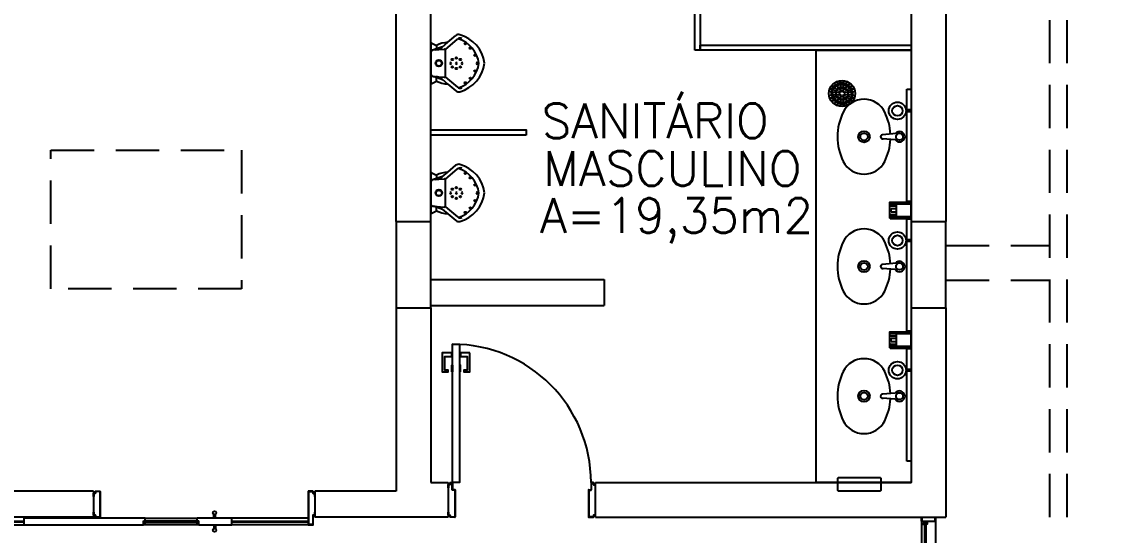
# Model space of a CAD drawing. Header units: millimetres. Extents: x 2128 to 2646, y 1972 to 2207.
# Drawn here: x 2480.07 to 2486.36, y 2040.96 to 2043.93 of the extents above; entities that cross this region are included whole.
import ezdxf

# ---------------------------------------------------------------- set-up
doc = ezdxf.new("R2010")
doc.units = ezdxf.units.MM
doc.linetypes.add('HIDDEN', pattern=[0.375, 0.25, -0.125])
for name, color, linetype in [('AR-ALV', 2, 'Continuous'), ('AR-DIVISÓRIAS', 230, 'Continuous'), ('AR-ESQ', 1, 'Continuous'), ('AR-ESTC', 3, 'Continuous'), ('AR-LOUCAS', 2, 'Continuous'), ('AR-PROJ', 1, 'HIDDEN'), ('ar-talude', 1, 'Continuous'), ('AR-WC', 7, 'Continuous'), ('BC-CUBA', 1, 'Continuous'), ('BGR- VISTA', 12, 'Continuous'), ('DT-ESQ-BAGUETE-C', 1, 'Continuous'), ('DT-ESQ-MARCO-V', 1, 'Continuous'), ('DT-ESQ-PERFIL U-C', 2, 'Continuous'), ('DT-ESQ-VIDRO-C', 2, 'Continuous'), ('DT-TXTMOD', 1, 'Continuous'), ('DV- VISTA', 2, 'Continuous'), ('DV-TEXTO', 2, 'Continuous'), ('HE_TIGRECAD', 253, 'Continuous'), ('maçaneta', 1, 'Continuous'), ('mov', 1, 'Continuous'), ('PM-PERFIL U-C', 2, 'Continuous'), ('PM-V', 1, 'Continuous'), ('PM-VIDRO', 2, 'Continuous'), ('pm1', 2, 'Continuous'), ('TEXTO', 2, 'Continuous'), ('WC1', 1, 'Continuous'), ('WC2', 1, 'Continuous'), ('Área', 2, 'Continuous')]:
    doc.layers.add(name, color=color, linetype=linetype)
doc.styles.add('S10', font='simplex.shx', dxfattribs={"height": 0.1})
doc.styles.add('S12', font='simplex.shx', dxfattribs={"width": 1.1, "height": 0.12})
doc.styles.add('UNB-100', font='simplex.shx', dxfattribs={"height": 0.2})

# ---------------------------------------------------------------- blocks, each defined once
blk = doc.blocks.new('CUBA-01P')
at = {"layer": 'WC1'}
blk.add_circle((-0.15, -0.08), 0.05, dxfattribs=at)
for centre, radius, start, end in [((0, -0.4404), 0.3205, 92.82256, 116.40535), ((0, -0.4404), 0.3205, 63.59465, 87.24236), ((-0.0831, -0.273), 0.1336, 116.40535, 243.59465), ((0.0831, -0.273), 0.1336, 296.40535, 63.59465), ((0, -0.1056), 0.3205, 243.59465, 296.40535)]:
    blk.add_arc(centre, radius, start, end, dxfattribs=at)
at = {"layer": 'WC2'}
for p, q in [((-0.1548, 0), (-0.1548, -0.0303)), ((-0.1448, 0), (-0.1448, -0.0303)), ((-0.02, -0.068), (-0.0118, -0.1652)), ((0.02, -0.068), (0.0118, -0.1652))]:
    blk.add_line(p, q, dxfattribs=at)
for centre, radius in [((-0.15, -0.08), 0.03), ((0, -0.068), 0.02), ((0, -0.273), 0.033), ((0, -0.273), 0.0212)]:
    blk.add_circle(centre, radius, dxfattribs=at)
for centre, radius, start, end in [((0.0002, -0.0678), 0.03, 306.40129, 232.67059), ((0.0002, -0.1652), 0.012, 180, 10.12053)]:
    blk.add_arc(centre, radius, start, end, dxfattribs=at)
blk = doc.blocks.new('BGR19')
at = {"layer": 'BGR- VISTA'}
blk.add_lwpolyline([(0, 0.55), (2.5, 0.55), (2.5, 0), (0, 0)], close=True, dxfattribs=at)
at = {"layer": 'BC-CUBA', "rotation": 180}
for p in [(0.5, 0), (1.25, 0), (2, 0)]:
    blk.add_blockref('CUBA-01P', p, dxfattribs=at)
blk = doc.blocks.new('DV4')
at = {"layer": 'DV- VISTA'}
blk.add_lwpolyline([(0.03, 0), (0.03, -1.22), (0, -1.22), (0, 0)], close=True, dxfattribs=at)
at = {"layer": 'DV-TEXTO', "style": 'S12'}
for tag, p, flags in [('ACABAMENTO', (0.3815, -0.3084), 3), ('CANTONEIRA', (0.5815, -0.3084), 3), ('DIVISÓRIA', (-0.0185, -0.3084), 2), ('TAMANHO', (0.1815, -0.3084), 3)]:
    blk.add_attdef(tag, p, '', height=0.12, rotation=90, dxfattribs=dict(at, flags=flags))
blk = doc.blocks.new('DV9')
at = {"layer": 'DV- VISTA'}
blk.add_lwpolyline([(0.27, -0.03), (0, -0.03), (0, 0), (0.27, 0)], close=True, dxfattribs=at)
at = {"layer": 'DV-TEXTO', "style": 'S12'}
for tag, p, flags in [('DIVISÓRIA', (0.0161, 0.0342), 2), ('TAMANHO', (0.0161, -0.1658), 3), ('ACABAMENTO', (0.0161, -0.3658), 3), ('CANTONEIRA', (0.0161, -0.5658), 3)]:
    blk.add_attdef(tag, p, '', height=0.12, dxfattribs=dict(at, flags=flags))
blk = doc.blocks.new('EF146A-P')
at = {"layer": 'DT-ESQ-BAGUETE-C', "ltscale": 0.1}
for points in [[(0.039, 0.05), (0.0255, 0.05), (0.0255, 0.0515), (0.039, 0.0515), (0.039, 0.0635), (0.0255, 0.0635), (0.0255, 0.065), (0.039, 0.065, -0.414214), (0.0405, 0.0635), (0.0405, 0.0515, -0.414214)], [(1.061, 0.05), (1.0745, 0.05), (1.0745, 0.0515), (1.061, 0.0515), (1.061, 0.0635), (1.0745, 0.0635), (1.0745, 0.065), (1.061, 0.065, 0.414214), (1.0595, 0.0635), (1.0595, 0.0515, 0.414214)], [(1.139, 0.05), (1.1255, 0.05), (1.1255, 0.0515), (1.139, 0.0515), (1.139, 0.0635), (1.1255, 0.0635), (1.1255, 0.065), (1.139, 0.065, -0.414214), (1.1405, 0.0635), (1.1405, 0.0515, -0.414214)], [(2.161, 0.05), (2.1745, 0.05), (2.1745, 0.0515), (2.161, 0.0515), (2.161, 0.0635), (2.1745, 0.0635), (2.1745, 0.065), (2.161, 0.065, 0.414214), (2.1595, 0.0635), (2.1595, 0.0515, 0.414214)]]:
    blk.add_lwpolyline(points, format="xyb", close=True, dxfattribs=at)
at = {"layer": 'DT-ESQ-MARCO-V', "ltscale": 0.1}
for p, q in [((2.1765, 0.065), (0.0235, 0.065)), ((2.1765, -0.015), (0.0235, -0.015))]:
    blk.add_line(p, q, dxfattribs=at)
at = {"layer": 'DT-ESQ-PERFIL U-C', "ltscale": 0.1}
for points in [[(0.025, 0.0345), (0.025, 0.0345, 0.414214), (0.0235, 0.033), (0.0235, -0.0135), (0.0015, -0.0135), (0.0015, 0), (0, 0), (0, -0.0135, 0.414214), (0.0015, -0.015), (0.0235, -0.015, 0.414214), (0.025, -0.0135), (0.025, 0.033), (0.0385, 0.033, 1), (0.0385, 0.036), (0.025, 0.036), (0.025, 0.0635, 0.414214), (0.0235, 0.065), (0.0015, 0.065, 0.414214), (0, 0.0635), (0, 0.05), (0.0015, 0.05), (0.0015, 0.0635), (0.0235, 0.0635), (0.0235, 0.036, 0.414214), (0.025, 0.0345), (0.0385, 0.0345)], [(1.075, 0.0345), (1.075, 0.0345, -0.414214), (1.0765, 0.033), (1.0765, -0.0135), (1.0985, -0.0135), (1.0985, 0), (1.1, 0), (1.1, -0.0135, -0.414214), (1.0985, -0.015), (1.0765, -0.015, -0.414214), (1.075, -0.0135), (1.075, 0.033), (1.0615, 0.033, -1), (1.0615, 0.036), (1.075, 0.036), (1.075, 0.0635, -0.414214), (1.0765, 0.065), (1.0985, 0.065, -0.414214), (1.1, 0.0635), (1.1, 0.05), (1.0985, 0.05), (1.0985, 0.0635), (1.0765, 0.0635), (1.0765, 0.036, -0.414214), (1.075, 0.0345), (1.0615, 0.0345)], [(1.125, 0.0345), (1.125, 0.0345, 0.414214), (1.1235, 0.033), (1.1235, -0.0135), (1.1015, -0.0135), (1.1015, 0), (1.1, 0), (1.1, -0.0135, 0.414214), (1.1015, -0.015), (1.1235, -0.015, 0.414214), (1.125, -0.0135), (1.125, 0.033), (1.1385, 0.033, 1), (1.1385, 0.036), (1.125, 0.036), (1.125, 0.0635, 0.414214), (1.1235, 0.065), (1.1015, 0.065, 0.414214), (1.1, 0.0635), (1.1, 0.05), (1.1015, 0.05), (1.1015, 0.0635), (1.1235, 0.0635), (1.1235, 0.036, 0.414214), (1.125, 0.0345), (1.1385, 0.0345)], [(2.175, 0.0345), (2.175, 0.0345, -0.414214), (2.1765, 0.033), (2.1765, -0.0135), (2.1985, -0.0135), (2.1985, 0), (2.2, 0), (2.2, -0.0135, -0.414214), (2.1985, -0.015), (2.1765, -0.015, -0.414214), (2.175, -0.0135), (2.175, 0.033), (2.1615, 0.033, -1), (2.1615, 0.036), (2.175, 0.036), (2.175, 0.0635, -0.414214), (2.1765, 0.065), (2.1985, 0.065, -0.414214), (2.2, 0.0635), (2.2, 0.05), (2.1985, 0.05), (2.1985, 0.0635), (2.1765, 0.0635), (2.1765, 0.036, -0.414214), (2.175, 0.0345), (2.1615, 0.0345)]]:
    blk.add_lwpolyline(points, format="xyb", dxfattribs=at)
at = {"layer": 'DT-ESQ-VIDRO-C', "ltscale": 0.1}
for points in [[(1.073, 0.048), (0.027, 0.048), (0.027, 0.038), (1.073, 0.038), (1.073, 0.048)], [(1.127, 0.048), (1.127, 0.038), (2.173, 0.038), (2.173, 0.048), (1.127, 0.048)]]:
    blk.add_lwpolyline(points, dxfattribs=at)
at = {"layer": 'DT-TXTMOD', "ltscale": 0.1, "style": 'S10', "flags": 3}
blk.add_attdef('EF146A', (0.0242, -0.155), '', height=0.1, dxfattribs=at)
blk = doc.blocks.new('SBSPRAY-P')
at = {"layer": 'WC1'}
for p, q in [((-0.0444, 0), (0.0444, 0)), ((-0.0469, -0.122), (-0.0469, -0.0025)), ((-0.0376, -0.0025), (-0.0376, -0.122)), ((0.0376, -0.122), (0.0376, -0.0025)), ((0.0376, -0.0025), (0.0376, -0.122)), ((0.0469, -0.122), (0.0469, -0.0025)), ((-0.0444, -0.1245), (0.0444, -0.1245)), ((-0.0376, -0.0861), (0.0376, -0.0861))]:
    blk.add_line(p, q, dxfattribs=at)
for centre, start, end in [((-0.0444, -0.0025), 90, 180), ((0.0444, -0.0025), 0, 90), ((-0.0351, -0.0025), 90, 180), ((0.0351, -0.0025), 0, 90), ((-0.0444, -0.122), 180, 270), ((-0.0351, -0.122), 180, 270), ((0.0351, -0.122), 270, 360), ((0.0444, -0.122), 270, 0)]:
    blk.add_arc(centre, 0.0025, start, end, dxfattribs=at)
at = {"layer": 'WC2'}
for p, q in [((-0.0247, -0.1245), (-0.0247, -0.0861)), ((-0.0096, -0.1161), (-0.0096, -0.0861)), ((-0.0096, -0.1161), (0.0096, -0.1161)), ((0.0096, -0.1161), (0.0096, -0.0861)), ((0.0247, -0.1245), (0.0247, -0.0861))]:
    blk.add_line(p, q, dxfattribs=at)
blk = doc.blocks.new('TLHR-01p')
at = {"layer": 'WC1'}
blk.add_lwpolyline([(-0.117, 0.08), (0.117, 0.08, -0.414214), (0.125, 0.072), (0.125, 0.008, -0.414214), (0.117, 0), (-0.117, 0, -0.414214), (-0.125, 0.008), (-0.125, 0.072, -0.414214)], format="xyb", close=True, dxfattribs=at)
blk = doc.blocks.new('caixasifon')
at = {"layer": 'HE_TIGRECAD'}
for p, q in [((-0.0099, 0.0485), (-0.0141, 0.0643)), ((-0.003, 0.0494), (-0.003, 0.0657)), ((0.003, 0.0494), (0.003, 0.0657)), ((0.0099, 0.0485), (0.0141, 0.0643)), ((-0.0494, 0.003), (-0.0657, 0.003)), ((-0.0485, 0.0099), (-0.0643, 0.0141)), ((-0.0469, 0.0157), (-0.0627, 0.0199)), ((-0.0443, 0.0221), (-0.0584, 0.0303)), ((-0.0413, 0.0273), (-0.0554, 0.0355)), ((-0.0371, 0.0328), (-0.0486, 0.0444)), ((-0.0328, 0.0371), (-0.0444, 0.0486)), ((-0.0283, 0.003), (-0.0414, 0.003)), ((-0.0273, 0.0081), (-0.0394, 0.0131)), ((-0.025, 0.0136), (-0.0371, 0.0186)), ((-0.0273, 0.0413), (-0.0355, 0.0554)), ((-0.0222, 0.0179), (-0.0314, 0.0271)), ((-0.0221, 0.0443), (-0.0303, 0.0584)), ((-0.0179, 0.0222), (-0.0271, 0.0314)), ((-0.0106, 0.003), (-0.0203, 0.003)), ((-0.0157, 0.0469), (-0.0199, 0.0627)), ((-0.0136, 0.025), (-0.0186, 0.0371)), ((-0.0096, 0.0054), (-0.0165, 0.0122)), ((-0.0081, 0.0273), (-0.0131, 0.0394)), ((-0.0054, 0.0096), (-0.0122, 0.0165)), ((-0.003, 0.0283), (-0.003, 0.0414)), ((-0.003, 0.0106), (-0.003, 0.0203)), ((0.003, 0.0283), (0.003, 0.0414)), ((0.003, 0.0106), (0.003, 0.0203)), ((0.0054, 0.0096), (0.0122, 0.0165)), ((0.0081, 0.0273), (0.0131, 0.0394)), ((0.0096, 0.0054), (0.0165, 0.0122)), ((0.0106, 0.003), (0.0203, 0.003)), ((0.0136, 0.025), (0.0186, 0.0371)), ((0.0157, 0.0469), (0.0199, 0.0627)), ((0.0179, 0.0222), (0.0271, 0.0314)), ((0.0221, 0.0443), (0.0303, 0.0584)), ((0.0222, 0.0179), (0.0314, 0.0271)), ((0.025, 0.0136), (0.0371, 0.0186)), ((0.0273, 0.0413), (0.0355, 0.0554)), ((0.0273, 0.0081), (0.0394, 0.0131)), ((0.0283, 0.003), (0.0414, 0.003)), ((0.0328, 0.0371), (0.0444, 0.0486)), ((0.0371, 0.0328), (0.0486, 0.0444)), ((0.0413, 0.0273), (0.0554, 0.0355)), ((0.0443, 0.0221), (0.0584, 0.0303)), ((0.0469, 0.0157), (0.0627, 0.0199)), ((0.0485, 0.0099), (0.0643, 0.0141)), ((0.0494, 0.003), (0.0657, 0.003)), ((-0.0494, -0.003), (-0.0657, -0.003)), ((-0.0485, -0.0099), (-0.0643, -0.0141)), ((-0.0469, -0.0157), (-0.0627, -0.0199)), ((-0.0443, -0.0221), (-0.0584, -0.0303)), ((-0.0413, -0.0273), (-0.0554, -0.0355)), ((-0.0371, -0.0328), (-0.0486, -0.0444)), ((-0.0328, -0.0371), (-0.0444, -0.0486)), ((-0.0283, -0.003), (-0.0414, -0.003)), ((-0.0273, -0.0081), (-0.0394, -0.0131)), ((-0.025, -0.0136), (-0.0371, -0.0186)), ((-0.0273, -0.0413), (-0.0355, -0.0554)), ((-0.0222, -0.0179), (-0.0314, -0.0271)), ((-0.0221, -0.0443), (-0.0303, -0.0584)), ((-0.0179, -0.0222), (-0.0271, -0.0314)), ((-0.0106, -0.003), (-0.0203, -0.003)), ((-0.0157, -0.0469), (-0.0199, -0.0627)), ((-0.0136, -0.025), (-0.0186, -0.0371)), ((-0.0096, -0.0054), (-0.0165, -0.0122)), ((-0.0099, -0.0485), (-0.0141, -0.0643)), ((-0.0081, -0.0273), (-0.0131, -0.0394)), ((-0.0054, -0.0096), (-0.0122, -0.0165)), ((-0.003, -0.0106), (-0.003, -0.0203)), ((-0.003, -0.0283), (-0.003, -0.0414)), ((-0.003, -0.0494), (-0.003, -0.0657)), ((0.003, -0.0106), (0.003, -0.0203)), ((0.003, -0.0283), (0.003, -0.0414)), ((0.003, -0.0494), (0.003, -0.0657)), ((0.0054, -0.0096), (0.0122, -0.0165)), ((0.0081, -0.0273), (0.0131, -0.0394)), ((0.0096, -0.0054), (0.0165, -0.0122)), ((0.0099, -0.0485), (0.0141, -0.0643)), ((0.0106, -0.003), (0.0203, -0.003)), ((0.0136, -0.025), (0.0186, -0.0371)), ((0.0157, -0.0469), (0.0199, -0.0627)), ((0.0179, -0.0222), (0.0271, -0.0314)), ((0.0221, -0.0443), (0.0303, -0.0584)), ((0.0222, -0.0179), (0.0314, -0.0271)), ((0.025, -0.0136), (0.0371, -0.0186)), ((0.0273, -0.0081), (0.0394, -0.0131)), ((0.0273, -0.0413), (0.0355, -0.0554)), ((0.0283, -0.003), (0.0414, -0.003)), ((0.0328, -0.0371), (0.0444, -0.0486)), ((0.0371, -0.0328), (0.0486, -0.0444)), ((0.0413, -0.0273), (0.0554, -0.0355)), ((0.0443, -0.0221), (0.0584, -0.0303)), ((0.0469, -0.0157), (0.0627, -0.0199)), ((0.0485, -0.0099), (0.0643, -0.0141)), ((0.0494, -0.003), (0.0657, -0.003))]:
    blk.add_line(p, q, dxfattribs=at)
blk.add_circle((0, 0), 0.0755, dxfattribs=at)
for radius, start, end in [(0.0658, 92.61318, 102.38682), (0.0658, 77.61318, 87.38682), (0.0658, 167.61318, 177.38682), (0.0658, 152.61318, 162.38682), (0.0658, 137.61318, 147.38682), (0.0495, 168.4746, 176.5254), (0.0495, 153.4746, 161.5254), (0.0658, 122.61318, 132.38682), (0.0415, 161.64548, 175.85452), (0.0495, 138.4746, 146.5254), (0.0415, 139.14548, 153.35452), (0.0495, 123.4746, 131.5254), (0.0658, 107.61318, 117.38682), (0.0285, 163.54233, 173.95767), (0.0415, 116.64548, 130.85452), (0.0285, 141.04233, 151.45767), (0.0495, 108.4746, 116.5254), (0.0205, 143.41497, 171.58503), (0.0285, 118.54233, 128.95767), (0.0415, 94.14548, 108.35452), (0.0205, 98.41497, 126.58503), (0.011, 150.82662, 164.17338), (0.0495, 93.4746, 101.5254), (0.0285, 96.04233, 106.45767), (0.011, 105.82662, 119.17338), (0.0495, 78.4746, 86.5254), (0.0415, 71.64548, 85.85452), (0.0285, 73.54233, 83.95767), (0.0205, 53.41497, 81.58503), (0.011, 60.82662, 74.17338), (0.011, 15.82662, 29.17338), (0.0285, 51.04233, 61.45767), (0.0495, 63.4746, 71.5254), (0.0205, 8.41497, 36.58503), (0.0415, 49.14548, 63.35452), (0.0658, 62.61318, 72.38682), (0.0285, 28.54233, 38.95767), (0.0495, 48.4746, 56.5254), (0.0285, 6.04233, 16.45767), (0.0415, 26.64548, 40.85452), (0.0658, 47.61318, 57.38682), (0.0495, 33.4746, 41.5254), (0.0415, 4.14548, 18.35452), (0.0495, 18.4746, 26.5254), (0.0495, 3.4746, 11.5254), (0.0658, 32.61318, 42.38682), (0.0658, 17.61318, 27.38682), (0.0658, 2.61318, 12.38682), (0.0658, 182.61318, 192.38682), (0.0658, 197.61318, 207.38682), (0.0658, 212.61318, 222.38682), (0.0495, 183.4746, 191.5254), (0.0495, 198.4746, 206.5254), (0.0658, 227.61318, 237.38682), (0.0415, 184.14548, 198.35452), (0.0495, 213.4746, 221.5254), (0.0415, 206.64548, 220.85452), (0.0495, 228.4746, 236.5254), (0.0658, 242.61318, 252.38682), (0.0285, 186.04233, 196.45767), (0.0415, 229.14548, 243.35452), (0.0285, 208.54233, 218.95767), (0.0495, 243.4746, 251.5254), (0.0205, 188.41497, 216.58503), (0.0285, 231.04233, 241.45767), (0.0415, 251.64548, 265.85452), (0.0205, 233.41497, 261.58503), (0.011, 195.82662, 209.17338), (0.0495, 258.4746, 266.5254), (0.0285, 253.54233, 263.95767), (0.011, 240.82662, 254.17338), (0.011, 285.82662, 299.17338), (0.0205, 278.41497, 306.58503), (0.0285, 276.04233, 286.45767), (0.0415, 274.14548, 288.35452), (0.0495, 273.4746, 281.5254), (0.011, 330.82662, 344.17338), (0.0285, 298.54233, 308.95767), (0.0495, 288.4746, 296.5254), (0.0205, 323.41497, 351.58503), (0.0415, 296.64548, 310.85452), (0.0658, 287.61318, 297.38682), (0.0285, 321.04233, 331.45767), (0.0285, 343.54233, 353.95767), (0.0495, 303.4746, 311.5254), (0.0415, 319.14548, 333.35452), (0.0658, 302.61318, 312.38682), (0.0495, 318.4746, 326.5254), (0.0415, 341.64548, 355.85452), (0.0495, 333.4746, 341.5254), (0.0495, 348.4746, 356.5254), (0.0658, 317.61318, 327.38682), (0.0658, 332.61318, 342.38682), (0.0658, 347.61318, 357.38682), (0.0658, 257.61318, 267.38682), (0.0658, 272.61318, 282.38682)]:
    blk.add_arc((0, 0), radius, start, end, dxfattribs=at)
blk = doc.blocks.new('MCTR-01p')
at = {"layer": 'WC1'}
for p, q in [((0.1134, 0), (-0.1134, 0)), ((-0.1169, -0.006), (-0.1028, -0.0318)), ((0.1169, -0.006), (0.1028, -0.0318)), ((-0.1209, -0.0973), (-0.16, -0.1436)), ((0.1209, -0.0973), (0.16, -0.1436))]:
    blk.add_line(p, q, dxfattribs=at)
blk.add_circle((0, -0.0459), 0.019, dxfattribs=at)
for centre, radius, start, end in [((-0.1134, -0.004), 0.00402, 90, 208.69931), ((0.1134, -0.004), 0.00402, 331.30069, 90), ((0.0514, -0.1098), 0.1728, 153.16672, 175.85534), ((-0.0514, -0.1098), 0.1728, 4.14466, 26.83328), ((-0.1408, -0.1598), 0.0251, 139.851, 195.77049), ((0.027, -0.1124), 0.1994, 195.77049, 262.23104), ((-0.027, -0.1124), 0.1994, 277.76896, 344.22951), ((0.1408, -0.1598), 0.0251, 344.22951, 40.149)]:
    blk.add_arc(centre, radius, start, end, dxfattribs=at)
at = {"layer": 'WC2'}
for p, q in [((-0.1028, -0.0318), (-0.083, -0.0318)), ((-0.0952, -0.0668), (-0.0769, -0.0144)), ((-0.0769, -0.0144), (-0.0814, -0.0774)), ((0.0769, -0.0144), (0.0814, -0.0774)), ((0.0952, -0.0668), (0.0769, -0.0144)), ((0.1028, -0.0318), (0.083, -0.0318)), ((-0.0801, -0.0849), (-0.1388, -0.1544)), ((-0.0929, -0.0641), (-0.1209, -0.0973)), ((0.0773, -0.0817), (-0.0773, -0.0817)), ((0.0801, -0.0849), (0.1388, -0.1544)), ((0.0929, -0.0641), (0.1209, -0.0973))]:
    blk.add_line(p, q, dxfattribs=at)
for centre, radius in [((0, -0.0459), 0.0162), ((-0.0216, -0.1233), 0.00453), ((0.0216, -0.1233), 0.00453), ((-0.0307, -0.1466), 0.00453), ((-0.0216, -0.17), 0.00453), ((0.0216, -0.17), 0.00453), ((0.0307, -0.1466), 0.00453), ((-0.1131, -0.1987), 0.00453), ((-0.0873, -0.2281), 0.00453), ((-0.0453, -0.2549), 0.00453), ((0.0453, -0.2549), 0.00453), ((0.0873, -0.2281), 0.00453), ((0.1131, -0.1987), 0.00453)]:
    blk.add_circle(centre, radius, dxfattribs=at)
for centre, radius, start, end in [((-0.0573, -0.018), 0.02, 115.52037, 169.58171), ((0.0573, -0.018), 0.02, 10.41829, 64.47963), ((-0.1424, -0.0223), 0.0647, 319.851, 355.98459), ((0.1424, -0.0223), 0.0647, 184.01541, 220.149), ((-0.0773, -0.0776), 0.00402, 175.98459, 270), ((-0.0719, -0.0937), 0.012, 89.35808, 133.3239), ((0, -0.1142), 0.00453, 90, 270), ((0, -0.1142), 0.00453, 270, 90), ((0.0719, -0.0937), 0.012, 46.6761, 90.64192), ((0.0773, -0.0776), 0.00402, 270, 4.01541), ((-0.1204, -0.1699), 0.024, 139.851, 200.63237), ((0.024, -0.1042), 0.1746, 198.27233, 262.11406), ((0, -0.1466), 0.00453, 90, 270), ((0, -0.1791), 0.00453, 90, 270), ((0, -0.1466), 0.00453, 270, 90), ((-0.024, -0.1042), 0.1746, 277.88594, 341.72767), ((0, -0.1791), 0.00453, 270, 90), ((0.1204, -0.1699), 0.024, 339.36763, 40.149), ((0.0001, -0.2664), 0.00453, 91.78316, 268.21684), ((-0.0001, -0.2664), 0.00453, 271.78316, 88.21684)]:
    blk.add_arc(centre, radius, start, end, dxfattribs=at)
blk = doc.blocks.new('DV1')
at = {"layer": 'DV- VISTA'}
blk.add_lwpolyline([(0.03, 0), (0.03, -0.55), (0, -0.55), (0, 0)], close=True, dxfattribs=at)
at = {"layer": 'DV-TEXTO', "style": 'S12'}
for tag, p, flags in [('ACABAMENTO', (0.5897, -0.5266), 3), ('CANTONEIRA', (0.7897, -0.5266), 3), ('DIVISÓRIA', (0.1897, -0.5266), 2), ('TAMANHO', (0.3897, -0.5266), 3)]:
    blk.add_attdef(tag, p, '', height=0.12, rotation=90, dxfattribs=dict(at, flags=flags))
blk = doc.blocks.new('PM3A')
at = {"layer": 'maçaneta'}
for points in [[(0.02, 0.95), (-0.035, 0.95), (-0.035, 0.84), (0, 0.84), (0, 0.85), (-0.02, 0.85), (-0.02, 0.9285, -0.414214), (-0.0185, 0.93), (0.02, 0.93)], [(0.125, 0.95), (0.07, 0.95), (0.07, 0.93), (0.1085, 0.93, -0.414214), (0.11, 0.9285), (0.11, 0.85), (0.09, 0.85), (0.09, 0.84), (0.125, 0.84)]]:
    blk.add_lwpolyline(points, format="xyb", close=True, dxfattribs=at)
for points in [[(0.02, 0.84), (0.02, 0.88), (0.025, 0.88), (0.025, 0.84)], [(0.07, 0.84), (0.07, 0.88), (0.065, 0.88), (0.065, 0.84)]]:
    blk.add_lwpolyline(points, close=True, dxfattribs=at)
at = {"layer": 'mov'}
blk.add_arc((0.025, 0.2), 0.8, 0, 90, dxfattribs=at)
at = {"layer": 'PM-PERFIL U-C'}
for p, q in [((0.0015, 0.19), (0.01, 0.19)), ((0.01, 0.19), (0.01, 0.1985)), ((0.0115, 0.2), (0.0235, 0.2)), ((0.023, 0.198), (0.012, 0.198)), ((0.012, 0.198), (0.012, 0.1895)), ((0.023, 0.1585), (0.023, 0.198)), ((0.025, 0.1985), (0.025, 0.159)), ((0.825, 0.1985), (0.825, 0.159)), ((0.8385, 0.2), (0.8265, 0.2)), ((0.827, 0.1585), (0.827, 0.198)), ((0.827, 0.198), (0.838, 0.198)), ((0.838, 0.198), (0.838, 0.1895)), ((0.84, 0.19), (0.84, 0.1985)), ((0.8485, 0.19), (0.84, 0.19)), ((0, 0.17), (0, 0.1885)), ((0.002, 0.17), (0, 0.17)), ((0.0105, 0.188), (0.002, 0.188)), ((0.002, 0.188), (0.002, 0.17)), ((0.038, 0.157), (0.0245, 0.157)), ((0.0385, 0.159), (0.025, 0.159)), ((0.038, 0.157), (0.038, 0.002)), ((0.04, 0.1575), (0.04, 0.0015)), ((0.81, 0.1575), (0.81, 0.0015)), ((0.8115, 0.159), (0.825, 0.159)), ((0.812, 0.157), (0.8255, 0.157)), ((0.812, 0.157), (0.812, 0.002)), ((0.8395, 0.188), (0.848, 0.188)), ((0.848, 0.188), (0.848, 0.17)), ((0.848, 0.17), (0.85, 0.17)), ((0.85, 0.17), (0.85, 0.1885)), ((0, 0.0115), (0, 0.03)), ((0, 0.03), (0.002, 0.03)), ((0.01, 0.01), (0.0015, 0.01)), ((0.002, 0.03), (0.002, 0.012)), ((0.002, 0.012), (0.0105, 0.012)), ((0.01, 0.0015), (0.01, 0.01)), ((0.0385, 0), (0.0115, 0)), ((0.012, 0.0105), (0.012, 0.002)), ((0.012, 0.002), (0.038, 0.002)), ((0.8115, 0), (0.8385, 0)), ((0.838, 0.002), (0.812, 0.002)), ((0.838, 0.0105), (0.838, 0.002)), ((0.848, 0.012), (0.8395, 0.012)), ((0.84, 0.01), (0.8485, 0.01)), ((0.84, 0.0015), (0.84, 0.01)), ((0.85, 0.03), (0.848, 0.03)), ((0.848, 0.03), (0.848, 0.012)), ((0.85, 0.0115), (0.85, 0.03))]:
    blk.add_line(p, q, dxfattribs=at)
for centre, start, end in [((0.0015, 0.1885), 90, 180), ((0.0115, 0.1985), 90, 180), ((0.0105, 0.1895), 270, 0), ((0.0235, 0.1985), 360, 90), ((0.8265, 0.1985), 90, 180), ((0.8395, 0.1895), 180, 270), ((0.8385, 0.1985), 0, 90), ((0.8485, 0.1885), 0, 90), ((0.0245, 0.1585), 180, 270), ((0.0385, 0.1575), 0, 90), ((0.8115, 0.1575), 90, 180), ((0.8255, 0.1585), 270, 0), ((0.0015, 0.0115), 180, 270), ((0.0115, 0.0015), 180, 270), ((0.0105, 0.0105), 0, 90), ((0.0385, 0.0015), 269.93864, 0), ((0.8115, 0.0015), 180, 270.06136), ((0.8395, 0.0105), 90, 180), ((0.8385, 0.0015), 270, 0), ((0.8485, 0.0115), 270, 0)]:
    blk.add_arc(centre, 0.0015, start, end, dxfattribs=at)
at = {"layer": 'pm1'}
blk.add_lwpolyline([(0.065, 1), (0.065, 0.2), (0.025, 0.2), (0.025, 1)], close=True, dxfattribs=at)
blk = doc.blocks.new('PM10')
at = {"layer": 'DT-ESQ-PERFIL U-C'}
for p, q in [((-0.01, 0.12), (-0.01, 0.1385)), ((-0.0085, 0.14), (0, 0.14)), ((0.0005, 0.138), (-0.008, 0.138)), ((-0.008, 0.138), (-0.008, 0.12)), ((0, 0.14), (0, 0.1485)), ((0.0015, 0.15), (0.0285, 0.15)), ((0.028, 0.148), (0.002, 0.148)), ((0.002, 0.148), (0.002, 0.1395)), ((0.028, 0.148), (0.028, 0.002)), ((0.03, 0.1485), (0.03, 0.0015)), ((1.23, 0.1485), (1.23, -0.0435)), ((1.2585, 0.15), (1.2315, 0.15)), ((1.232, 0.148), (1.232, -0.043)), ((1.232, 0.148), (1.258, 0.148)), ((1.258, 0.148), (1.258, 0.1395)), ((1.2595, 0.138), (1.268, 0.138)), ((1.26, 0.14), (1.26, 0.1485)), ((1.2685, 0.14), (1.26, 0.14)), ((1.268, 0.138), (1.268, 0.12)), ((1.27, 0.12), (1.27, 0.1385)), ((-0.008, 0.12), (-0.01, 0.12)), ((1.268, 0.12), (1.27, 0.12)), ((-0.01, 0.0115), (-0.01, 0.03)), ((-0.01, 0.03), (-0.008, 0.03)), ((0, 0.01), (-0.0085, 0.01)), ((-0.008, 0.03), (-0.008, 0.012)), ((-0.008, 0.012), (0.0005, 0.012)), ((0, 0.0015), (0, 0.01)), ((0.002, 0.0105), (0.002, 0.002)), ((0.002, 0.002), (0.028, 0.002)), ((1.258, 0.0105), (1.258, -0.043)), ((1.268, 0.012), (1.2595, 0.012)), ((1.26, 0.01), (1.2685, 0.01)), ((1.26, -0.0435), (1.26, 0.01)), ((1.27, 0.03), (1.268, 0.03)), ((1.268, 0.03), (1.268, 0.012)), ((1.27, 0.0115), (1.27, 0.03)), ((0.0285, 0), (0.0015, 0)), ((1.2315, -0.045), (1.2585, -0.045)), ((1.258, -0.043), (1.232, -0.043))]:
    blk.add_line(p, q, dxfattribs=at)
for centre, start, end in [((-0.0085, 0.1385), 90, 180), ((0.0015, 0.1485), 90, 180), ((0.0005, 0.1395), 270, 0), ((0.0285, 0.1485), 0, 90), ((1.2315, 0.1485), 90, 180), ((1.2595, 0.1395), 180, 270), ((1.2585, 0.1485), 0, 90), ((1.2685, 0.1385), 0, 90), ((-0.0085, 0.0115), 180, 270), ((0.0015, 0.0015), 180, 270), ((0.0005, 0.0105), 0, 90), ((0.0285, 0.0015), 269.93864, 0), ((1.2595, 0.0105), 90, 180), ((1.2685, 0.0115), 270, 0), ((1.2315, -0.0435), 180, 270.06136), ((1.2585, -0.0435), 270, 0)]:
    blk.add_arc(centre, 0.0015, start, end, dxfattribs=at)
at = {"layer": 'maçaneta'}
for p, q in [((0.685, -0.0025), (0.685, 0.0163)), ((0.695, -0.0025), (0.695, 0.0163)), ((0.6825, -0.0025), (0.6975, -0.0025)), ((0.6825, -0.005), (0.6825, -0.0025)), ((0.6825, -0.045), (0.6825, -0.0475)), ((0.6825, -0.0475), (0.6975, -0.0475)), ((0.685, -0.0475), (0.685, -0.0663)), ((0.695, -0.0475), (0.695, -0.0663)), ((0.6975, -0.005), (0.6975, -0.0025)), ((0.6975, -0.045), (0.6975, -0.0475))]:
    blk.add_line(p, q, dxfattribs=at)
for centre in [(0.69, 0.025), (0.69, -0.075)]:
    blk.add_circle(centre, 0.01, dxfattribs=at)
at = {"layer": 'PM-V'}
for p, q in [((-1.47, -0.045), (-1.47, 0)), ((-1.47, -0.0233), (-0.41, -0.0233)), ((-1.47, -0.0267), (-0.41, -0.0267)), ((-1.47, -0.045), (-0.41, -0.045)), ((0.29, -0.005), (0.59, -0.005)), ((0.59, -0.045), (0.29, -0.045)), ((1.23, -0.005), (0.79, -0.005)), ((0.79, -0.0233), (1.23, -0.0233)), ((0.79, -0.0267), (1.23, -0.0267)), ((1.23, -0.045), (0.79, -0.045))]:
    blk.add_line(p, q, dxfattribs=at)
at = {"layer": 'PM-VIDRO'}
for p, q in [((0.29, -0.02), (0.59, -0.02)), ((0.59, -0.03), (0.29, -0.03))]:
    blk.add_line(p, q, dxfattribs=at)
at = {"layer": 'pm1'}
for p, q in [((-0.41, -0.045), (-0.41, -0.005)), ((0.29, -0.005), (-0.41, -0.005)), ((-0.41, -0.045), (0.28, -0.045)), ((0.28, -0.02), (0.29, -0.02)), ((0.28, -0.045), (0.28, -0.02)), ((0.29, -0.03), (0.28, -0.03)), ((0.29, -0.045), (0.28, -0.045)), ((0.29, -0.02), (0.29, -0.005)), ((0.29, -0.045), (0.29, -0.03)), ((0.79, -0.005), (0.59, -0.005)), ((0.59, -0.02), (0.59, -0.005)), ((0.59, -0.02), (0.6, -0.02)), ((0.6, -0.03), (0.59, -0.03)), ((0.59, -0.045), (0.59, -0.03)), ((0.6, -0.045), (0.59, -0.045)), ((0.6, -0.045), (0.6, -0.02)), ((0.6, -0.045), (0.79, -0.045)), ((0.79, -0.045), (0.79, -0.005))]:
    blk.add_line(p, q, dxfattribs=at)

msp = doc.modelspace()

# ---------------------------------------------------------------- linework, layer by layer
at = {"layer": 'AR-ALV'}
for p, q in [((2482.2365, 2042.7756), (2482.2365, 2047.9401)), ((2482.4365, 2042.7756), (2482.4365, 2047.9401)), ((2485.2115, 2047.9401), (2485.2115, 2042.7756)), ((2485.4115, 2047.9401), (2485.4115, 2042.7756)), ((2482.4365, 2042.4401), (2483.4365, 2042.4401)), ((2483.4365, 2042.4401), (2483.4365, 2042.2901)), ((2482.2365, 2042.2756), (2482.2365, 2041.2151)), ((2482.4365, 2042.2901), (2483.4365, 2042.2901)), ((2482.4365, 2042.2756), (2482.4365, 2041.2651)), ((2485.2115, 2042.2756), (2485.2115, 2041.2651)), ((2485.4115, 2042.2756), (2485.4115, 2041.0651)), ((2482.4365, 2041.2651), (2482.5365, 2041.2651)), ((2482.5365, 2041.2651), (2482.5365, 2041.0651)), ((2483.3865, 2041.0651), (2483.3865, 2041.2651)), ((2483.3865, 2041.2651), (2485.2115, 2041.2651)), ((2480.4865, 2041.2151), (2470.4365, 2041.2151)), ((2480.4865, 2041.2151), (2480.4865, 2041.0651)), ((2481.7665, 2041.2151), (2481.7665, 2041.0651)), ((2482.2365, 2041.2151), (2481.7665, 2041.2151)), ((2480.4865, 2041.0651), (2470.2365, 2041.0651)), ((2482.5365, 2041.0651), (2481.7665, 2041.0651)), ((2483.3865, 2041.0651), (2485.4115, 2041.0651))]:
    msp.add_line(p, q, dxfattribs=at)
at = {"layer": 'AR-ESTC'}
for p, q in [((2482.2365, 2042.7756), (2482.4365, 2042.7756)), ((2482.2365, 2042.7756), (2482.2365, 2042.5256)), ((2482.4365, 2042.2756), (2482.4365, 2042.7756)), ((2485.2115, 2042.7756), (2485.4115, 2042.7756)), ((2485.2115, 2042.7756), (2485.2115, 2042.5256)), ((2485.4115, 2042.2756), (2485.4115, 2042.7756)), ((2482.2365, 2042.5256), (2482.2365, 2042.2756)), ((2485.2115, 2042.5256), (2485.2115, 2042.2756)), ((2482.2365, 2042.2756), (2482.4365, 2042.2756)), ((2485.2115, 2042.2756), (2485.4115, 2042.2756))]:
    msp.add_line(p, q, dxfattribs=at)
at = {"layer": 'AR-PROJ'}
for p, q in [((2486.0115, 2041.0651), (2486.0115, 2048.4401)), ((2486.1115, 2041.0651), (2486.1115, 2048.4401)), ((2480.2415, 2042.3866), (2480.2415, 2043.1866)), ((2480.2415, 2043.1866), (2481.3415, 2043.1866)), ((2481.3415, 2043.1866), (2481.3415, 2042.3866)), ((2485.4115, 2042.6364), (2486.0115, 2042.6364)), ((2485.4115, 2042.4364), (2486.0115, 2042.4364)), ((2481.3415, 2042.3866), (2480.2415, 2042.3866))]:
    msp.add_line(p, q, dxfattribs=at)
at = {"layer": 'ar-talude'}
msp.add_open_spline([(2450.6541, 2053.8237), (2451.1573, 2047.3259), (2453.8437, 2032.3301), (2471.2283, 2019.1844), (2482.4538, 2021.8974), (2490.735, 2027.597), (2497.912, 2040.0992), (2502.9181, 2051.0293), (2507.4821, 2059.7435), (2509.4948, 2065.5907)], degree=3, knots=[0.874603, 0.874603, 0.874603, 0.874603, 13.033613, 24.300817, 33.994288, 45.623477, 57.311406, 66.544355, 85.146679, 85.146679, 85.146679, 85.146679], dxfattribs=at)
at = {"layer": 'WC2'}
for p, q in [((2485.1865, 2042.8901), (2485.1865, 2043.5401)), ((2485.1865, 2043.5401), (2485.2115, 2043.5401)), ((2485.2115, 2043.5401), (2485.2115, 2042.8901)), ((2485.2115, 2042.8901), (2485.1865, 2042.8901)), ((2485.1865, 2042.1401), (2485.1865, 2042.7901)), ((2485.1865, 2042.7901), (2485.2115, 2042.7901)), ((2485.2115, 2042.7901), (2485.2115, 2042.1401)), ((2485.2115, 2042.1401), (2485.1865, 2042.1401)), ((2485.1865, 2041.3901), (2485.1865, 2042.0401)), ((2485.1865, 2042.0401), (2485.2115, 2042.0401)), ((2485.2115, 2042.0401), (2485.2115, 2041.3901)), ((2485.2115, 2041.3901), (2485.1865, 2041.3901))]:
    msp.add_line(p, q, dxfattribs=at)

# ---------------------------------------------------------------- block references
for name, p, rotation in [('caixasifon', (2484.8115, 2043.5151), 270), ('TLHR-01p', (2484.9115, 2041.2951), 180)]:
    msp.add_blockref(name, p, dxfattribs=dict(rotation=rotation))
at = {"layer": 'AR-DIVISÓRIAS', "rotation": 270}
for name, p in [('DV9', (2483.9915, 2044.0351)), ('DV4', (2485.2115, 2043.7951)), ('DV1', (2482.9865, 2043.3051))]:
    msp.add_blockref(name, p, dxfattribs=at)
at = {"layer": 'AR-ESQ', "rotation": 90}
msp.add_blockref('EF146A-P', (2485.3365, 2038.8651), dxfattribs=at)
at = {"layer": 'AR-ESTC'}
for name, p in [('PM3A', (2482.5365, 2041.0651)), ('PM10', (2480.4965, 2041.0651))]:
    msp.add_blockref(name, p, dxfattribs=at)
at = {"layer": 'AR-LOUCAS', "xscale": -1, "rotation": 270}
for p in [(2485.2115, 2042.8401), (2485.2115, 2042.0901)]:
    msp.add_blockref('SBSPRAY-P', p, dxfattribs=at)
at = {"layer": 'AR-WC', "rotation": 90}
for p in [(2482.4365, 2043.6901), (2482.4365, 2042.9401)]:
    msp.add_blockref('MCTR-01p', p, dxfattribs=at)
at = {"layer": 'BGR- VISTA', "rotation": 90}
msp.add_blockref('BGR19', (2485.2115, 2041.2651), dxfattribs=at)

# ---------------------------------------------------------------- texts
at = {"layer": 'TEXTO', "style": 'UNB-100'}
for s, p in [('SANITÁRIO ', (2483.0763, 2043.2574)), ('MASCULINO', (2483.0858, 2042.9816))]:
    msp.add_text(s, height=0.2, dxfattribs=at).set_placement(p)
at = {"layer": 'Área', "style": 'UNB-100'}
msp.add_text('A=19,35m2', height=0.2, dxfattribs=at).set_placement((2483.0676, 2042.7104))

doc.saveas('drawing.dxf')
